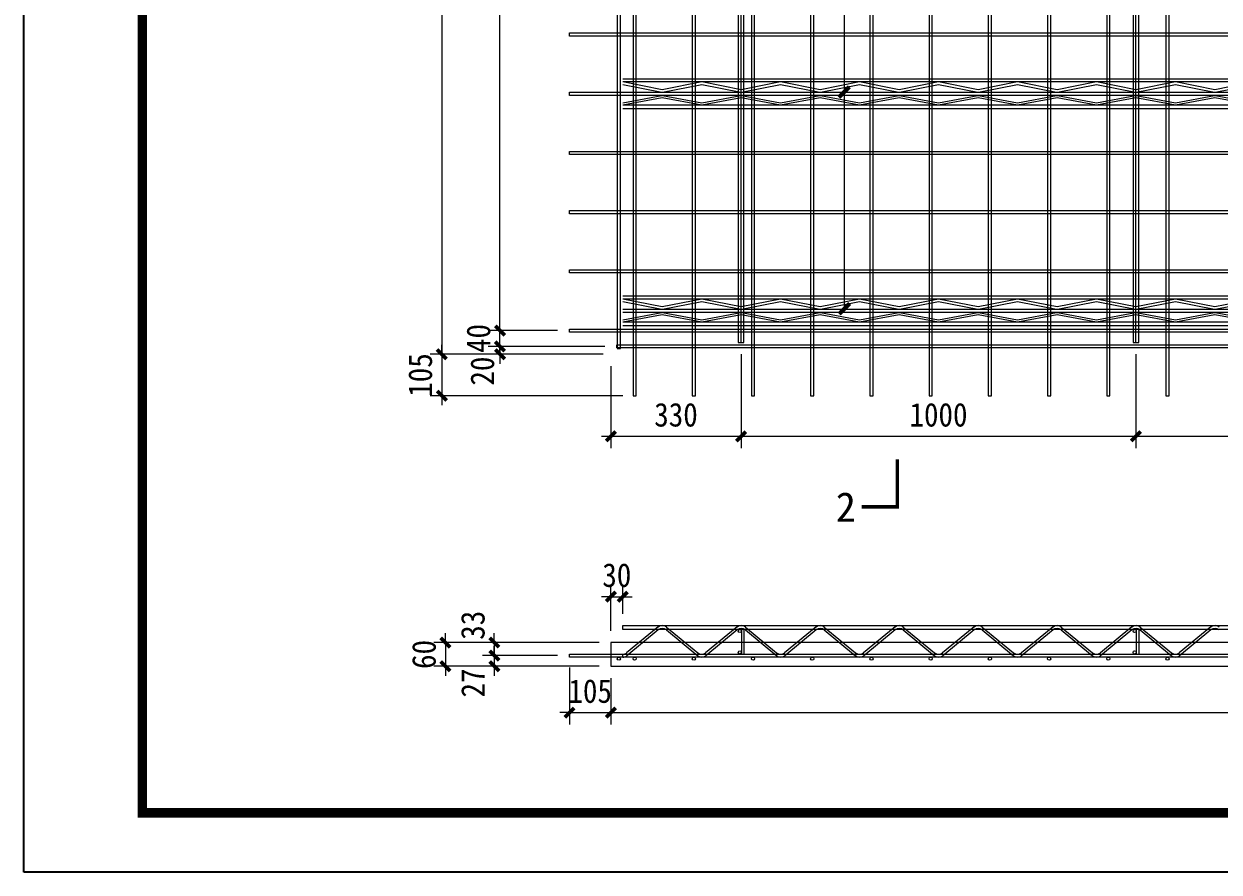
# Model space of a CAD drawing. Header units: millimetres. Extents: x 0 to 28815, y -2 to 20487.
# Drawn here: x 16215 to 19242, y 11574 to 13723 of the extents above; entities that cross this region are included whole.
import ezdxf
from ezdxf.enums import TextEntityAlignment as Align

# ---------------------------------------------------------------- set-up
doc = ezdxf.new("R2010")
doc.units = ezdxf.units.MM
for name, color, linetype, lineweight in [('PUB_DIM', 3, 'Continuous', 15), ('YG-标注', 151, 'Continuous', 15), ('YZ-符号', 96, 'Continuous', 9), ('文字标注', 7, 'Continuous', 15), ('轮廓线', 2, 'Continuous', 13)]:
    doc.layers.add(name, color=color, linetype=linetype, lineweight=lineweight)
for name, color, linetype in [('图框2', 1, 'Continuous'), ('图框线', 7, 'Continuous'), ('桁架', 4, 'Continuous'), ('钢筋', 7, 'Continuous')]:
    doc.layers.add(name, color=color, linetype=linetype)
doc.styles.add('YG-样式 2', font='simhei.ttf')
doc.styles.add('YZ-样式 2', font='simhei.ttf', dxfattribs={"width": 0.9})
doc.dimstyles.new('YZ-30', dxfattribs={"dimscale": 30, "dimtxt": 2, "dimasz": 0.8, "dimexe": 1, "dimexo": 1, "dimgap": 0.8, "dimtad": 1, "dimdec": 0, "dimzin": 1, "dimdsep": 46, "dimtxsty": 'YZ-样式 2', "dimblk": 'ARCHTICK', "dimcen": 250, "dimdle": 0.8, "dimclrd": 151, "dimclre": 151, "dimclrt": 7, "dimazin": 0, "dimtfac": 1, "dimtdec": 0, "dimtix": 1, "dimtmove": 2, "dimatfit": 2, "dimldrblk": 'ARCHTICK', "dimfxl": 1, "dimlwd": 9, "dimlwe": 9, "dimarcsym": 0})

# ---------------------------------------------------------------- blocks, each defined once
blk = doc.blocks.new('_ArchTick')
at = {"color": 0, "linetype": 'ByBlock', "const_width": 0.4}
blk.add_lwpolyline([(-0.5, -0.5), (0.5, 0.5)], dxfattribs=at)
blk = doc.blocks.new('*D535')
at = {"layer": 'Defpoints', "color": 0, "ltscale": 30, "transparency": 16777216}
for p in [(17701.6, 16006.3), (17273.4, 12886.3), (17711.7, 12886.3)]:
    blk.add_point(p, dxfattribs=at)
at = {"layer": 'YG-标注', "color": 151, "lineweight": 9, "ltscale": 30, "transparency": 16777216}
for p, q in [((17273.4, 16030.3), (17273.4, 12862.3)), ((17671.6, 16006.3), (17243.4, 16006.3)), ((17681.7, 12886.3), (17243.4, 12886.3))]:
    blk.add_line(p, q, dxfattribs=at)
at = {"layer": 'YG-标注', "color": 151, "lineweight": 9, "ltscale": 30, "transparency": 16777216, "xscale": 24, "yscale": 24, "zscale": 24}
for p, rotation in [((17273.4, 16006.3), 90), ((17273.4, 12886.3), 270)]:
    blk.add_blockref('_ArchTick', p, dxfattribs=dict(at, rotation=rotation))
at = {"layer": 'YG-标注', "color": 7, "lineweight": 9, "ltscale": 30, "transparency": 16777216, "insert": (17219, 14446.3), "char_height": 60, "attachment_point": 5, "rotation": 90, "style": 'YZ-样式 2'}
blk.add_mtext('3120', dxfattribs=at)
blk = doc.blocks.new('*D536')
at = {"layer": 'Defpoints', "color": 0, "ltscale": 30, "transparency": 16777216}
for p in [(17711.7, 12886.3), (17273.4, 12781.3), (17761.6, 12781.3)]:
    blk.add_point(p, dxfattribs=at)
at = {"layer": 'YG-标注', "color": 151, "lineweight": 9, "ltscale": 30, "transparency": 16777216}
for p, q in [((17273.4, 12886.3), (17273.4, 12910.3)), ((17681.7, 12886.3), (17243.4, 12886.3)), ((17273.4, 12886.3), (17273.4, 12781.3)), ((17731.6, 12781.3), (17243.4, 12781.3)), ((17273.4, 12781.3), (17273.4, 12757.3))]:
    blk.add_line(p, q, dxfattribs=at)
at = {"layer": 'YG-标注', "color": 151, "lineweight": 9, "ltscale": 30, "transparency": 16777216, "xscale": 24, "yscale": 24, "zscale": 24}
for p, rotation in [((17273.4, 12886.3), 270), ((17273.4, 12781.3), 90)]:
    blk.add_blockref('_ArchTick', p, dxfattribs=dict(at, rotation=rotation))
at = {"layer": 'YG-标注', "color": 7, "lineweight": 9, "ltscale": 30, "transparency": 16777216, "insert": (17219, 12833.8), "char_height": 60, "attachment_point": 5, "rotation": 90, "style": 'YZ-样式 2'}
blk.add_mtext('105', dxfattribs=at)
blk = doc.blocks.new('*D537')
at = {"layer": 'Defpoints', "color": 0, "ltscale": 30, "transparency": 16777216}
for p in [(17420.6, 12906.3), (17716.6, 12906.3), (17711.7, 12886.3)]:
    blk.add_point(p, dxfattribs=at)
at = {"layer": 'YG-标注', "color": 151, "lineweight": 9, "ltscale": 30, "transparency": 16777216}
for p, q in [((17420.6, 12906.3), (17420.6, 12930.3)), ((17686.6, 12906.3), (17390.6, 12906.3)), ((17420.6, 12886.3), (17420.6, 12906.3)), ((17681.7, 12886.3), (17390.6, 12886.3)), ((17420.6, 12886.3), (17420.6, 12862.3))]:
    blk.add_line(p, q, dxfattribs=at)
at = {"layer": 'YG-标注', "color": 151, "lineweight": 9, "ltscale": 30, "transparency": 16777216, "xscale": 24, "yscale": 24, "zscale": 24}
for p, rotation in [((17420.6, 12906.3), 270), ((17420.6, 12886.3), 90)]:
    blk.add_blockref('_ArchTick', p, dxfattribs=dict(at, rotation=rotation))
at = {"layer": 'YG-标注', "color": 7, "lineweight": 9, "ltscale": 30, "transparency": 16777216, "insert": (17376.3, 12843.7), "char_height": 60, "attachment_point": 5, "rotation": 90, "style": 'YZ-样式 2'}
blk.add_mtext('20', dxfattribs=at)
blk = doc.blocks.new('*D538')
at = {"layer": 'Defpoints', "color": 0, "ltscale": 30, "transparency": 16777216}
for p in [(17420.6, 15946.3), (17596.6, 15946.3), (17596.6, 12946.3)]:
    blk.add_point(p, dxfattribs=at)
at = {"layer": 'YG-标注', "color": 151, "lineweight": 9, "ltscale": 30, "transparency": 16777216}
for p, q in [((17420.6, 12922.3), (17420.6, 15970.3)), ((17566.6, 15946.3), (17390.6, 15946.3)), ((17566.6, 12946.3), (17390.6, 12946.3))]:
    blk.add_line(p, q, dxfattribs=at)
at = {"layer": 'YG-标注', "color": 151, "lineweight": 9, "ltscale": 30, "transparency": 16777216, "xscale": 24, "yscale": 24, "zscale": 24}
for p, rotation in [((17420.6, 15946.3), 90), ((17420.6, 12946.3), 270)]:
    blk.add_blockref('_ArchTick', p, dxfattribs=dict(at, rotation=rotation))
at = {"layer": 'YG-标注', "color": 7, "lineweight": 9, "ltscale": 30, "transparency": 16777216, "insert": (17366.3, 14446.3), "char_height": 60, "attachment_point": 5, "rotation": 90, "style": 'YZ-样式 2'}
blk.add_mtext('150x20=3000', dxfattribs=at)
blk = doc.blocks.new('*D541')
at = {"layer": 'Defpoints', "color": 0, "ltscale": 30, "transparency": 16777216}
for p in [(17420.6, 12946.3), (17596.6, 12946.3), (17716.6, 12906.3)]:
    blk.add_point(p, dxfattribs=at)
at = {"layer": 'YG-标注', "color": 151, "lineweight": 9, "ltscale": 30, "transparency": 16777216}
for p, q in [((17420.6, 12946.3), (17420.6, 12970.3)), ((17566.6, 12946.3), (17390.6, 12946.3)), ((17420.6, 12906.3), (17420.6, 12946.3)), ((17686.6, 12906.3), (17390.6, 12906.3)), ((17420.6, 12906.3), (17420.6, 12882.3))]:
    blk.add_line(p, q, dxfattribs=at)
at = {"layer": 'YG-标注', "color": 151, "lineweight": 9, "ltscale": 30, "transparency": 16777216, "xscale": 24, "yscale": 24, "zscale": 24}
for p, rotation in [((17420.6, 12946.3), 270), ((17420.6, 12906.3), 90)]:
    blk.add_blockref('_ArchTick', p, dxfattribs=dict(at, rotation=rotation))
at = {"layer": 'YG-标注', "color": 7, "lineweight": 9, "ltscale": 30, "transparency": 16777216, "insert": (17366.3, 12926.3), "char_height": 60, "attachment_point": 5, "rotation": 90, "style": 'YZ-样式 2'}
blk.add_mtext('40', dxfattribs=at)
blk = doc.blocks.new('A$C7C4453D7')
at = {"color": 3, "lineweight": 15, "xscale": -80, "yscale": 80, "zscale": 80, "rotation": 180}
blk.add_blockref('_ArchTick', (0, 0), dxfattribs=at)
blk = doc.blocks.new('A$C04E44E2E')
at = {"layer": '桁架', "color": 4, "lineweight": 9}
for p, q in [((-3660, 38), (0, 38)), ((0, 30), (-3660, 30)), ((-3560, 10), (-3660, 30)), ((-3660, 23.7), (-3560.9, 4)), ((-3660, 4), (0, 4)), ((-3460, 30), (-3560, 10)), ((-3559.1, 4), (-3460, 23.7)), ((-3360, 10), (-3460, 30)), ((-3460, 23.7), (-3360.9, 4)), ((-3360.9, 4), (-3359.1, 4)), ((-3260, 30), (-3360, 10)), ((-3359.1, 4), (-3260, 23.7)), ((-3160, 10), (-3260, 30)), ((-3260, 23.7), (-3160.9, 4)), ((-3160.9, 4), (-3159.1, 4)), ((-3160.9, 4), (-3159.3, 4)), ((-3060, 30), (-3160, 10)), ((-3159.1, 4), (-3060, 23.7)), ((-2960, 10), (-3060, 30)), ((-3060, 23.7), (-2960.9, 4)), ((-2960.9, 4), (-2959.1, 4)), ((-2960.9, 4), (-2959.1, 4)), ((-2960.9, 4), (-2959.3, 4)), ((-2860, 30), (-2960, 10)), ((-2959.1, 4), (-2860, 23.7)), ((-2760, 10), (-2860, 30)), ((-2860, 23.7), (-2760.9, 4)), ((-2760.9, 4), (-2759.1, 4)), ((-2660, 30), (-2760, 10)), ((-2759.1, 4), (-2660, 23.7)), ((-2560, 10), (-2660, 30)), ((-2660, 23.7), (-2560.9, 4)), ((-2560.9, 4), (-2559.1, 4)), ((-2460, 30), (-2560, 10)), ((-2559.1, 4), (-2460, 23.7)), ((-2360, 10), (-2460, 30)), ((-2460, 23.7), (-2360.9, 4)), ((-2360.9, 4), (-2359.1, 4)), ((-2260, 30), (-2360, 10)), ((-2359.1, 4), (-2260, 23.7)), ((-2160, 10), (-2260, 30)), ((-2260, 23.7), (-2160.9, 4)), ((-2160.9, 4), (-2159.1, 4)), ((-2060, 30), (-2160, 10)), ((-2159.1, 4), (-2060, 23.7)), ((0, -4), (-3660, -4)), ((-3660, -22.7), (-3560.9, -4)), ((-3560, -10), (-3660, -29)), ((0, -29), (-3660, -29)), ((-3460, -29), (-3560, -10)), ((-3559.1, -4), (-3460, -22.7)), ((-3460, -22.7), (-3360.9, -4)), ((-3360, -10), (-3460, -29)), ((-3360.9, -4), (-3359.1, -4)), ((-3260, -29), (-3360, -10)), ((-3359.1, -4), (-3260, -22.7)), ((-3260, -22.7), (-3160.9, -4)), ((-3160, -10), (-3260, -29)), ((-3160.9, -4), (-3159.1, -4)), ((-3160.9, -4), (-3159.3, -4)), ((-3060, -29), (-3160, -10)), ((-3159.1, -4), (-3060, -22.7)), ((-3060, -22.7), (-2960.9, -4)), ((-2960, -10), (-3060, -29)), ((-2960.9, -4), (-2959.1, -4)), ((-2960.9, -4), (-2959.1, -4)), ((-2960.9, -4), (-2959.3, -4)), ((-2860, -29), (-2960, -10)), ((-2959.1, -4), (-2860, -22.7)), ((-2860, -22.7), (-2760.9, -4)), ((-2760, -10), (-2860, -29)), ((-2760.9, -4), (-2759.1, -4)), ((-2660, -29), (-2760, -10)), ((-2759.1, -4), (-2660, -22.7)), ((-2660, -22.7), (-2560.9, -4)), ((-2560, -10), (-2660, -29)), ((-2560.9, -4), (-2559.1, -4)), ((-2460, -29), (-2560, -10)), ((-2559.1, -4), (-2460, -22.7)), ((-2460, -22.7), (-2360.9, -4)), ((-2360, -10), (-2460, -29)), ((-2360.9, -4), (-2359.1, -4)), ((-2260, -29), (-2360, -10)), ((-2359.1, -4), (-2260, -22.7)), ((-2260, -22.7), (-2160.9, -4)), ((-2160, -10), (-2260, -29)), ((-2160.9, -4), (-2159.1, -4)), ((-2060, -29), (-2160, -10)), ((-2159.1, -4), (-2060, -22.7)), ((-3660, -37), (0, -37))]:
    blk.add_line(p, q, dxfattribs=at)
blk = doc.blocks.new('*D577')
at = {"layer": 'Defpoints', "color": 0, "ltscale": 30, "transparency": 16777216}
for p in [(18031.4, 12916.3), (17701.6, 12886.3), (18031.4, 12678.4)]:
    blk.add_point(p, dxfattribs=at)
at = {"layer": 'YG-标注', "color": 151, "lineweight": 9, "ltscale": 30, "transparency": 16777216}
for p, q in [((18031.4, 12886.3), (18031.4, 12648.4)), ((17701.6, 12856.3), (17701.6, 12648.4)), ((17677.6, 12678.4), (18055.4, 12678.4))]:
    blk.add_line(p, q, dxfattribs=at)
at = {"layer": 'YG-标注', "color": 151, "lineweight": 9, "ltscale": 30, "transparency": 16777216, "xscale": 24, "yscale": 24, "zscale": 24, "rotation": 180}
blk.add_blockref('_ArchTick', (17701.6, 12678.4), dxfattribs=at)
at = {"layer": 'YG-标注', "color": 151, "lineweight": 9, "ltscale": 30, "transparency": 16777216, "xscale": 24, "yscale": 24, "zscale": 24}
blk.add_blockref('_ArchTick', (18031.4, 12678.4), dxfattribs=at)
at = {"layer": 'YG-标注', "color": 7, "ltscale": 30, "transparency": 16777216, "insert": (17866.5, 12732.7), "char_height": 60, "attachment_point": 5, "style": 'YZ-样式 2'}
blk.add_mtext('330', dxfattribs=at)
blk = doc.blocks.new('A$C0ABE7B75')
at = {"layer": '钢筋', "color": 4, "lineweight": 13}
for points in [[(-7.3, 0), (7.2, 0), (7.2, 3000), (7.2, 3060), (-7.3, 3060)], [(-7.3, 3060), (-7.3, 3060), (-7.3, 0)], [(-0.8, 3060), (-0.8, 3000), (-0.8, 0)]]:
    blk.add_lwpolyline(points, dxfattribs=at)
blk = doc.blocks.new('*D578')
at = {"layer": 'Defpoints', "color": 0, "ltscale": 30, "transparency": 16777216}
for p in [(18031.4, 12916.3), (19031.4, 12916.3), (19031.4, 12678.4)]:
    blk.add_point(p, dxfattribs=at)
at = {"layer": 'YG-标注', "color": 151, "lineweight": 9, "ltscale": 30, "transparency": 16777216}
for p, q in [((18031.4, 12886.3), (18031.4, 12648.4)), ((19031.4, 12886.3), (19031.4, 12648.4)), ((18007.4, 12678.4), (19055.4, 12678.4))]:
    blk.add_line(p, q, dxfattribs=at)
at = {"layer": 'YG-标注', "color": 151, "lineweight": 9, "ltscale": 30, "transparency": 16777216, "xscale": 24, "yscale": 24, "zscale": 24, "rotation": 180}
blk.add_blockref('_ArchTick', (18031.4, 12678.4), dxfattribs=at)
at = {"layer": 'YG-标注', "color": 151, "lineweight": 9, "ltscale": 30, "transparency": 16777216, "xscale": 24, "yscale": 24, "zscale": 24}
blk.add_blockref('_ArchTick', (19031.4, 12678.4), dxfattribs=at)
at = {"layer": 'YG-标注', "color": 7, "ltscale": 30, "transparency": 16777216, "insert": (18531.4, 12732.7), "char_height": 60, "attachment_point": 5, "style": 'YZ-样式 2'}
blk.add_mtext('1000', dxfattribs=at)
blk = doc.blocks.new('*D579')
at = {"layer": 'Defpoints', "color": 0, "ltscale": 30, "transparency": 16777216}
for p in [(19031.4, 12916.3), (20231.4, 12916.3), (20231.4, 12678.4)]:
    blk.add_point(p, dxfattribs=at)
at = {"layer": 'YG-标注', "color": 151, "lineweight": 9, "ltscale": 30, "transparency": 16777216}
for p, q in [((19031.4, 12886.3), (19031.4, 12648.4)), ((20231.4, 12886.3), (20231.4, 12648.4)), ((19007.4, 12678.4), (20255.4, 12678.4))]:
    blk.add_line(p, q, dxfattribs=at)
at = {"layer": 'YG-标注', "color": 151, "lineweight": 9, "ltscale": 30, "transparency": 16777216, "xscale": 24, "yscale": 24, "zscale": 24, "rotation": 180}
blk.add_blockref('_ArchTick', (19031.4, 12678.4), dxfattribs=at)
at = {"layer": 'YG-标注', "color": 151, "lineweight": 9, "ltscale": 30, "transparency": 16777216, "xscale": 24, "yscale": 24, "zscale": 24}
blk.add_blockref('_ArchTick', (20231.4, 12678.4), dxfattribs=at)
at = {"layer": 'YG-标注', "color": 7, "ltscale": 30, "transparency": 16777216, "insert": (19631.4, 12732.7), "char_height": 60, "attachment_point": 5, "style": 'YZ-样式 2'}
blk.add_mtext('1200', dxfattribs=at)
blk = doc.blocks.new('*D589')
at = {"layer": 'Defpoints', "color": 0, "ltscale": 30, "transparency": 16777216}
for p in [(17596.6, 12122.9), (17701.6, 12095.9), (17701.6, 11978.4)]:
    blk.add_point(p, dxfattribs=at)
at = {"layer": 'YG-标注', "color": 151, "lineweight": 9, "ltscale": 30, "transparency": 16777216}
for p, q in [((17596.6, 12092.9), (17596.6, 11948.4)), ((17701.6, 12065.9), (17701.6, 11948.4)), ((17596.6, 11978.4), (17572.6, 11978.4)), ((17596.6, 11978.4), (17701.6, 11978.4)), ((17701.6, 11978.4), (17725.6, 11978.4))]:
    blk.add_line(p, q, dxfattribs=at)
at = {"layer": 'YG-标注', "color": 151, "lineweight": 9, "ltscale": 30, "transparency": 16777216, "xscale": 24, "yscale": 24, "zscale": 24}
blk.add_blockref('_ArchTick', (17596.6, 11978.4), dxfattribs=at)
at = {"layer": 'YG-标注', "color": 151, "lineweight": 9, "ltscale": 30, "transparency": 16777216, "xscale": 24, "yscale": 24, "zscale": 24, "rotation": 180}
blk.add_blockref('_ArchTick', (17701.6, 11978.4), dxfattribs=at)
at = {"layer": 'YG-标注', "color": 7, "lineweight": 9, "ltscale": 30, "transparency": 16777216, "insert": (17649.1, 12032.7), "char_height": 60, "attachment_point": 5, "style": 'YZ-样式 2'}
blk.add_mtext('105', dxfattribs=at)
blk = doc.blocks.new('*D590')
at = {"layer": 'Defpoints', "color": 0, "ltscale": 30, "transparency": 16777216}
for p in [(17701.6, 12095.9), (21421.6, 12095.9), (21421.6, 11978.4)]:
    blk.add_point(p, dxfattribs=at)
at = {"layer": 'YG-标注', "color": 151, "lineweight": 9, "ltscale": 30, "transparency": 16777216}
for p, q in [((17701.6, 12065.9), (17701.6, 11948.4)), ((21421.6, 12065.9), (21421.6, 11948.4)), ((17677.6, 11978.4), (21445.6, 11978.4))]:
    blk.add_line(p, q, dxfattribs=at)
at = {"layer": 'YG-标注', "color": 151, "lineweight": 9, "ltscale": 30, "transparency": 16777216, "xscale": 24, "yscale": 24, "zscale": 24, "rotation": 180}
blk.add_blockref('_ArchTick', (17701.6, 11978.4), dxfattribs=at)
at = {"layer": 'YG-标注', "color": 151, "lineweight": 9, "ltscale": 30, "transparency": 16777216, "xscale": 24, "yscale": 24, "zscale": 24}
blk.add_blockref('_ArchTick', (21421.6, 11978.4), dxfattribs=at)
at = {"layer": 'YG-标注', "color": 7, "lineweight": 9, "ltscale": 30, "transparency": 16777216, "insert": (19561.6, 12032.7), "char_height": 60, "attachment_point": 5, "style": 'YZ-样式 2'}
blk.add_mtext('3720', dxfattribs=at)
blk = doc.blocks.new('*D593')
at = {"layer": 'Defpoints', "color": 0, "ltscale": 30, "transparency": 16777216}
for p in [(17731.6, 12272.1), (17731.6, 12199), (17701.6, 12155.9)]:
    blk.add_point(p, dxfattribs=at)
at = {"layer": 'YG-标注', "color": 151, "lineweight": 9, "ltscale": 30, "transparency": 16777216}
for p, q in [((17701.6, 12185.9), (17701.6, 12302.1)), ((17731.6, 12229), (17731.6, 12302.1)), ((17701.6, 12272.1), (17677.6, 12272.1)), ((17701.6, 12272.1), (17731.6, 12272.1)), ((17731.6, 12272.1), (17755.6, 12272.1))]:
    blk.add_line(p, q, dxfattribs=at)
at = {"layer": 'YG-标注', "color": 151, "lineweight": 9, "ltscale": 30, "transparency": 16777216, "xscale": 24, "yscale": 24, "zscale": 24}
blk.add_blockref('_ArchTick', (17701.6, 12272.1), dxfattribs=at)
at = {"layer": 'YG-标注', "color": 151, "lineweight": 9, "ltscale": 30, "transparency": 16777216, "xscale": 24, "yscale": 24, "zscale": 24, "rotation": 180}
blk.add_blockref('_ArchTick', (17731.6, 12272.1), dxfattribs=at)
at = {"layer": 'YG-标注', "color": 7, "lineweight": 9, "ltscale": 30, "transparency": 16777216, "insert": (17716.6, 12326.4), "char_height": 60, "attachment_point": 5, "style": 'YZ-样式 2'}
blk.add_mtext('30', dxfattribs=at)
blk = doc.blocks.new('*D594')
at = {"layer": 'Defpoints', "color": 0, "ltscale": 30, "transparency": 16777216}
for p in [(17701.6, 12155.9), (17282.7, 12095.9), (17701.6, 12095.9)]:
    blk.add_point(p, dxfattribs=at)
at = {"layer": 'YG-标注', "color": 151, "lineweight": 9, "ltscale": 30, "transparency": 16777216}
for p, q in [((17282.7, 12155.9), (17282.7, 12179.9)), ((17671.6, 12155.9), (17252.7, 12155.9)), ((17282.7, 12155.9), (17282.7, 12095.9)), ((17671.6, 12095.9), (17252.7, 12095.9)), ((17282.7, 12095.9), (17282.7, 12071.9))]:
    blk.add_line(p, q, dxfattribs=at)
at = {"layer": 'YG-标注', "color": 151, "lineweight": 9, "ltscale": 30, "transparency": 16777216, "xscale": 24, "yscale": 24, "zscale": 24}
for p, rotation in [((17282.7, 12155.9), 270), ((17282.7, 12095.9), 90)]:
    blk.add_blockref('_ArchTick', p, dxfattribs=dict(at, rotation=rotation))
at = {"layer": 'YG-标注', "color": 7, "lineweight": 9, "ltscale": 30, "transparency": 16777216, "insert": (17228.3, 12125.9), "char_height": 60, "attachment_point": 5, "rotation": 90, "style": 'YZ-样式 2'}
blk.add_mtext('60', dxfattribs=at)
blk = doc.blocks.new('*D595')
at = {"layer": 'Defpoints', "color": 0, "ltscale": 30, "transparency": 16777216}
for p in [(17701.6, 12155.9), (17406.2, 12122.9), (17596.6, 12122.9)]:
    blk.add_point(p, dxfattribs=at)
at = {"layer": 'YG-标注', "color": 151, "lineweight": 9, "ltscale": 30, "transparency": 16777216}
for p, q in [((17406.2, 12155.9), (17406.2, 12179.9)), ((17671.6, 12155.9), (17376.2, 12155.9)), ((17406.2, 12155.9), (17406.2, 12122.9)), ((17566.6, 12122.9), (17376.2, 12122.9)), ((17406.2, 12122.9), (17406.2, 12098.9))]:
    blk.add_line(p, q, dxfattribs=at)
at = {"layer": 'YG-标注', "color": 151, "lineweight": 9, "ltscale": 30, "transparency": 16777216, "xscale": 24, "yscale": 24, "zscale": 24}
for p, rotation in [((17406.2, 12155.9), 270), ((17406.2, 12122.9), 90)]:
    blk.add_blockref('_ArchTick', p, dxfattribs=dict(at, rotation=rotation))
at = {"layer": 'YG-标注', "color": 7, "lineweight": 9, "ltscale": 30, "transparency": 16777216, "insert": (17352.2, 12199.7), "char_height": 60, "attachment_point": 5, "rotation": 90, "style": 'YZ-样式 2'}
blk.add_mtext('33', dxfattribs=at)
blk = doc.blocks.new('*D596')
at = {"layer": 'Defpoints', "color": 0, "ltscale": 30, "transparency": 16777216}
for p in [(17596.6, 12122.9), (17406.2, 12095.9), (17701.6, 12095.9)]:
    blk.add_point(p, dxfattribs=at)
at = {"layer": 'YG-标注', "color": 151, "lineweight": 9, "ltscale": 30, "transparency": 16777216}
for p, q in [((17406.2, 12122.9), (17406.2, 12146.9)), ((17566.6, 12122.9), (17376.2, 12122.9)), ((17406.2, 12122.9), (17406.2, 12095.9)), ((17671.6, 12095.9), (17376.2, 12095.9)), ((17406.2, 12095.9), (17406.2, 12071.9))]:
    blk.add_line(p, q, dxfattribs=at)
at = {"layer": 'YG-标注', "color": 151, "lineweight": 9, "ltscale": 30, "transparency": 16777216, "xscale": 24, "yscale": 24, "zscale": 24}
for p, rotation in [((17406.2, 12122.9), 270), ((17406.2, 12095.9), 90)]:
    blk.add_blockref('_ArchTick', p, dxfattribs=dict(at, rotation=rotation))
at = {"layer": 'YG-标注', "color": 7, "lineweight": 9, "ltscale": 30, "transparency": 16777216, "insert": (17352.2, 12053.4), "char_height": 60, "attachment_point": 5, "rotation": 90, "style": 'YZ-样式 2'}
blk.add_mtext('27', dxfattribs=at)
blk = doc.blocks.new('A$C184909A8')
at = {"layer": '桁架', "color": 4, "lineweight": 9}
for p, q in [((-6.5, 0), (-6.5, -62.1)), ((0, 0), (0, -62.1))]:
    blk.add_line(p, q, dxfattribs=at)
for centre in [(-10.5, -4), (-10.5, -58.1)]:
    blk.add_circle(centre, 4, dxfattribs=at)

msp = doc.modelspace()

# ---------------------------------------------------------------- linework, layer by layer
at = {"layer": 'PUB_DIM', "color": 1, "const_width": 9}
msp.add_lwpolyline([(18337.2, 12499.8), (18427.2, 12499.8), (18427.2, 12619.8)], dxfattribs=at)
at = {"layer": 'YZ-符号', "color": 3}
msp.add_line((18292.2, 15896.4), (18292.2, 13000.3), dxfattribs=at)
at = {"layer": '图框2', "color": 1}
msp.add_lwpolyline([(16214.7, 11574.4), (16214.7, 20484.4), (28814.7, 20484.4), (28814.7, 11574.4)], close=True, dxfattribs=at)
at = {"layer": '图框线', "const_width": 24}
msp.add_lwpolyline([(16514.7, 20334.4), (28664.7, 20334.4), (28664.7, 11724.4), (16514.7, 11724.4)], close=True, dxfattribs=at)
at = {"layer": '桁架', "color": 4, "lineweight": 9}
for p, q in [((17731.6, 12199), (21391.6, 12199)), ((17731.6, 12189), (17731.6, 12199)), ((21391.6, 12189), (17731.6, 12189)), ((17821.5, 12195.4), (17741.5, 12129.9)), ((17821.5, 12188), (17741.7, 12122.5)), ((17842.1, 12195.3), (17921.6, 12129.7)), ((17842.2, 12187.9), (17921.8, 12122.3)), ((18021.5, 12195.4), (17941.4, 12129.7)), ((18021.5, 12188), (17942, 12122.5)), ((18042.2, 12195.2), (18121.4, 12129.7)), ((18042.2, 12187.9), (18121.6, 12122.3)), ((18221.5, 12195.4), (18141.4, 12129.7)), ((18221.5, 12188), (18142, 12122.5)), ((18242.2, 12195.2), (18321.4, 12129.7)), ((18242.2, 12187.9), (18321.6, 12122.3)), ((18421.5, 12195.4), (18341.4, 12129.7)), ((18421.5, 12188), (18342, 12122.5)), ((18442.2, 12195.2), (18521.4, 12129.7)), ((18442.2, 12187.9), (18521.6, 12122.3)), ((18621.5, 12195.4), (18541.4, 12129.7)), ((18621.5, 12188), (18542, 12122.5)), ((18642.2, 12195.2), (18721.4, 12129.7)), ((18642.2, 12187.9), (18721.6, 12122.3)), ((18821.5, 12195.4), (18741.4, 12129.7)), ((18821.5, 12188), (18742, 12122.5)), ((18842.2, 12195.2), (18921.4, 12129.7)), ((18842.2, 12187.9), (18921.6, 12122.3)), ((19021.5, 12195.4), (18941.4, 12129.7)), ((19021.5, 12188), (18942, 12122.5)), ((19042.2, 12195.2), (19121.4, 12129.7)), ((19042.2, 12187.9), (19121.6, 12122.3)), ((19221.5, 12195.4), (19141.4, 12129.7)), ((19221.5, 12188), (19142, 12122.5)), ((17731.6, 12118.9), (17731.6, 12126.9)), ((17731.6, 12126.9), (21391.6, 12126.9)), ((17731.6, 12118.9), (17731.6, 12126.9)), ((21391.6, 12118.9), (17731.6, 12118.9))]:
    msp.add_line(p, q, dxfattribs=at)
for centre, radius, start, end in [((17831.8, 12182.7), 16.2, 50.127, 128.9467), ((17831.8, 12175.1), 16.5, 50.8447, 128.6685), ((18031.8, 12182.7), 16.2, 50.127, 128.9467), ((18031.8, 12175.1), 16.5, 50.8447, 128.6685), ((18231.8, 12182.7), 16.2, 50.127, 128.9467), ((18231.8, 12175.1), 16.5, 50.8447, 128.6685), ((18431.8, 12182.7), 16.2, 50.127, 128.9467), ((18431.8, 12175.1), 16.5, 50.8447, 128.6685), ((18631.8, 12182.7), 16.2, 50.127, 128.9467), ((18631.8, 12175.1), 16.5, 50.8447, 128.6685), ((18831.8, 12182.7), 16.2, 50.127, 128.9467), ((18831.8, 12175.1), 16.5, 50.8447, 128.6685), ((19031.8, 12182.7), 16.2, 50.127, 128.9467), ((19031.8, 12175.1), 16.5, 50.8447, 128.6685), ((19231.8, 12182.7), 16.2, 50.127, 128.9467), ((19231.8, 12175.1), 16.5, 50.8447, 128.6685), ((17731.3, 12142.8), 16.5, 271.2544, 308.5712), ((17731.4, 12135.4), 16.5, 270.5849, 308.6383), ((17931.5, 12142.8), 16.5, 232.4949, 308.5712), ((17931.7, 12135.4), 16.5, 232.5315, 308.6383), ((18131.5, 12142.8), 16.5, 232.4949, 308.5712), ((18131.7, 12135.4), 16.5, 232.5315, 308.6383), ((18331.5, 12142.8), 16.5, 232.4949, 308.5712), ((18331.7, 12135.4), 16.5, 232.5315, 308.6383), ((18531.5, 12142.8), 16.5, 232.4949, 308.5712), ((18531.7, 12135.4), 16.5, 232.5315, 308.6383), ((18731.5, 12142.8), 16.5, 232.4949, 308.5712), ((18731.7, 12135.4), 16.5, 232.5315, 308.6383), ((18931.5, 12142.8), 16.5, 232.4949, 308.5712), ((18931.7, 12135.4), 16.5, 232.5315, 308.6383), ((19131.5, 12142.8), 16.5, 232.4949, 308.5712), ((19131.7, 12135.4), 16.5, 232.5315, 308.6383)]:
    msp.add_arc(centre, radius, start, end, dxfattribs=at)
at = {"layer": '轮廓线', "color": 2, "lineweight": 30, "const_width": 0.05}
msp.add_lwpolyline([(21421.6, 16006.3), (21421.6, 12886.3), (17701.6, 12886.3), (17701.6, 16006.3)], close=True, dxfattribs=at)
at = {"layer": '轮廓线', "color": 2, "lineweight": 9}
msp.add_lwpolyline([(17701.6, 12095.9), (21421.6, 12095.9), (21421.6, 12155.9), (20621.6, 12155.9), (17701.6, 12155.9), (17701.6, 12155.9)], close=True, dxfattribs=at)
at = {"layer": '钢筋', "color": 5, "lineweight": 13}
for points in [[(17765.6, 16006.3), (17765.6, 16111.3), (17757.6, 16111.3), (17757.6, 16006.3), (17757.6, 12781.3), (17765.6, 12781.3)], [(17915.6, 16006.3), (17915.6, 16111.3), (17907.6, 16111.3), (17907.6, 16006.3), (17907.6, 12781.3), (17915.6, 12781.3)], [(18065.6, 16006.3), (18065.6, 16111.3), (18057.6, 16111.3), (18057.6, 16006.3), (18057.6, 12781.3), (18065.6, 12781.3)], [(18215.6, 16006.3), (18215.6, 16111.3), (18207.6, 16111.3), (18207.6, 16006.3), (18207.6, 12781.3), (18215.6, 12781.3)], [(18365.6, 16006.3), (18365.6, 16111.3), (18357.6, 16111.3), (18357.6, 16006.3), (18357.6, 12781.3), (18365.6, 12781.3)], [(18515.6, 16006.3), (18515.6, 16111.3), (18507.6, 16111.3), (18507.6, 16006.3), (18507.6, 12781.3), (18515.6, 12781.3)], [(18665.6, 16006.3), (18665.6, 16111.3), (18657.6, 16111.3), (18657.6, 16006.3), (18657.6, 12781.3), (18665.6, 12781.3)], [(18815.6, 16006.3), (18815.6, 16111.3), (18807.6, 16111.3), (18807.6, 16006.3), (18807.6, 12781.3), (18815.6, 12781.3)], [(18965.6, 16006.3), (18965.6, 16111.3), (18957.6, 16111.3), (18957.6, 16006.3), (18957.6, 12781.3), (18965.6, 12781.3)], [(19115.6, 16006.3), (19115.6, 16111.3), (19107.6, 16111.3), (19107.6, 16006.3), (19107.6, 12781.3), (19115.6, 12781.3)]]:
    msp.add_lwpolyline(points, close=True, dxfattribs=at)
msp.add_lwpolyline([(17717.6, 15991.3), (17717.6, 12901.3), (17725.6, 12901.3), (17725.6, 15991.3), (17717.6, 15991.3), (17717.6, 15991.3)], dxfattribs=at)
at = {"layer": '钢筋', "color": 1, "lineweight": 13}
for points in [[(17701.6, 13692.3), (17596.6, 13692.3), (17596.6, 13700.3), (17701.6, 13700.3), (21526.6, 13700.3), (21526.6, 13692.3)], [(17701.6, 13542.3), (17596.6, 13542.3), (17596.6, 13550.3), (17701.6, 13550.3), (21526.6, 13550.3), (21526.6, 13542.3)], [(17701.6, 13392.3), (17596.6, 13392.3), (17596.6, 13400.3), (17701.6, 13400.3), (21526.6, 13400.3), (21526.6, 13392.3)], [(17701.6, 13242.3), (17596.6, 13242.3), (17596.6, 13250.3), (17701.6, 13250.3), (21526.6, 13250.3), (21526.6, 13242.3)], [(17701.6, 13092.3), (17596.6, 13092.3), (17596.6, 13100.3), (17701.6, 13100.3), (21526.6, 13100.3), (21526.6, 13092.3)], [(17701.6, 12942.3), (17596.6, 12942.3), (17596.6, 12950.3), (17701.6, 12950.3), (21526.6, 12950.3), (21526.6, 12942.3)], [(17716.6, 12902.3), (17716.6, 12902.3), (17716.6, 12910.3), (17716.6, 12910.3), (21406.6, 12910.3), (21406.6, 12902.3)], [(17596.6, 12126.9), (21526.6, 12126.9), (21526.6, 12118.9), (17596.6, 12118.9)]]:
    msp.add_lwpolyline(points, close=True, dxfattribs=at)
at = {"layer": '钢筋', "color": 5, "lineweight": 13}
for centre in [(17721.6, 12114.9), (17761.6, 12114.9), (17911.6, 12114.9), (18061.6, 12114.9), (18211.6, 12114.9), (18361.6, 12114.9), (18511.6, 12114.9), (18661.6, 12114.9), (18811.6, 12114.9), (18961.6, 12114.9), (19111.6, 12114.9)]:
    msp.add_circle(centre, 4, dxfattribs=at)

# ---------------------------------------------------------------- block references
at = {"layer": 'YG-标注', "color": 0, "ltscale": 30}
for name, p in [('A$C0ABE7B75', (18031.4, 12916.3)), ('A$C0ABE7B75', (19031.4, 12916.3)), ('A$C04E44E2E', (21391.6, 13546.3)), ('A$C04E44E2E', (21391.6, 12996.3)), ('A$C184909A8', (18038.6, 12189)), ('A$C184909A8', (19038.7, 12189))]:
    msp.add_blockref(name, p, dxfattribs=at)
at = {"layer": 'YZ-符号', "xscale": -0.3333333333284827, "yscale": 0.3333333333357586, "zscale": 0.3333333333333333}
for p in [(18292.2, 13550.3), (18293.2, 13001.7)]:
    msp.add_blockref('A$C7C4453D7', p, dxfattribs=at)

# ---------------------------------------------------------------- texts
at = {"layer": '文字标注', "style": 'YG-样式 2'}
msp.add_text('2', height=75, dxfattribs=at).set_placement((18296.6, 12461.8), align=Align.CENTER)

# ---------------------------------------------------------------- dimensions: what is measured, and where the dimension line sits
at = {"layer": 'YG-标注', "color": 0, "lineweight": 9, "ltscale": 30}
for base, p1, p2, angle, picture, middle in [((17273.4, 12886.3), (17701.6, 16006.3), (17711.7, 12886.3), 270, '*D535', (17219, 14446.3)), ((17420.6, 12946.3), (17716.6, 12906.3), (17596.6, 12946.3), 90, '*D541', (17366.3, 12926.3)), ((17273.4, 12781.3), (17711.7, 12886.3), (17761.6, 12781.3), 90, '*D536', (17219, 12833.8)), ((17282.7, 12095.9), (17701.6, 12155.9), (17701.6, 12095.9), 90, '*D594', (17228.3, 12125.9))]:
    dim = msp.add_linear_dim(base=base, p1=p1, p2=p2, angle=angle, dimstyle='YZ-30', dxfattribs=at)
    dim.commit()
    dim.dimension.update_dxf_attribs({"geometry": picture, "text_midpoint": middle})
dim = msp.add_linear_dim(base=(17420.6, 15946.3), p1=(17596.6, 12946.3), p2=(17596.6, 15946.3), angle=90, text='150x20=<>', dimstyle='YZ-30', dxfattribs=at)
dim.commit()
dim.dimension.update_dxf_attribs({"geometry": '*D538', "text_midpoint": (17366.3, 14446.3)})
for base, p1, p2, picture, middle in [((17420.6, 12906.3), (17711.7, 12886.3), (17716.6, 12906.3), '*D537', (17376.3, 12843.7)), ((17406.2, 12122.9), (17701.6, 12155.9), (17596.6, 12122.9), '*D595', (17352.2, 12199.7)), ((17406.2, 12095.9), (17596.6, 12122.9), (17701.6, 12095.9), '*D596', (17352.2, 12053.4))]:
    dim = msp.add_linear_dim(base=base, p1=p1, p2=p2, angle=90, dimstyle='YZ-30', dxfattribs=at)
    dim.commit()
    dim.dimension.update_dxf_attribs({"geometry": picture, "text_midpoint": middle, "dimtype": 160})
at = {"layer": 'YG-标注', "color": 0, "ltscale": 30}
for base, p1, p2, picture, middle in [((18031.4, 12678.4), (17701.6, 12886.3), (18031.4, 12916.3), '*D577', (17866.5, 12732.7)), ((19031.4, 12678.4), (18031.4, 12916.3), (19031.4, 12916.3), '*D578', (18531.4, 12732.7)), ((20231.4, 12678.4), (19031.4, 12916.3), (20231.4, 12916.3), '*D579', (19631.4, 12732.7))]:
    dim = msp.add_linear_dim(base=base, p1=p1, p2=p2, dimstyle='YZ-30', dxfattribs=at)
    dim.commit()
    dim.dimension.update_dxf_attribs({"geometry": picture, "text_midpoint": middle})
at = {"layer": 'YG-标注', "color": 0, "lineweight": 9, "ltscale": 30}
for base, p1, p2, picture, middle in [((17731.6, 12272.1), (17701.6, 12155.9), (17731.6, 12199), '*D593', (17716.6, 12326.4)), ((17701.6, 11978.4), (17596.6, 12122.9), (17701.6, 12095.9), '*D589', (17649.1, 12032.7)), ((21421.6, 11978.4), (17701.6, 12095.9), (21421.6, 12095.9), '*D590', (19561.6, 12032.7))]:
    dim = msp.add_linear_dim(base=base, p1=p1, p2=p2, dimstyle='YZ-30', dxfattribs=at)
    dim.commit()
    dim.dimension.update_dxf_attribs({"geometry": picture, "text_midpoint": middle})

doc.saveas('drawing.dxf')
